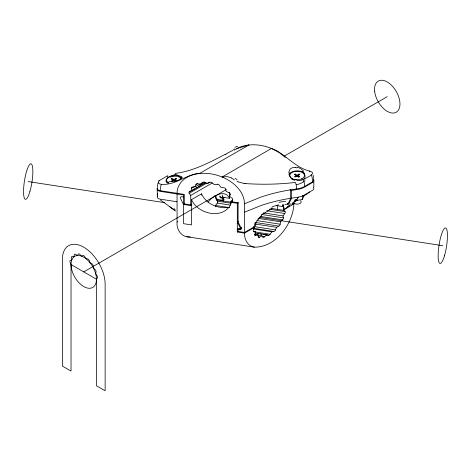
<?xml version="1.0" encoding="UTF-8"?>
<svg xmlns="http://www.w3.org/2000/svg" width="471" height="471" viewBox="0 0 471 471"><rect width="100%" height="100%" fill="white"/><g stroke="black" fill="none" stroke-linecap="round" stroke-linejoin="round"><path stroke-width="0.71" d="M157.179 189.095L157.32 195.053M177.061 193.304C176.913 186.198 181.753 179.857 187.958 176.813M157.255 186.775L158.009 182.96M278.803 226.045A1.849 1.072 -60 0 0 280.192 224.184L280.486 221.8L282.588 219.869L260.098 216.389M255.011 234.27L255.441 231.844L253.71 231.449A1.543 0.889 -60 0 1 253.374 229.895L254.552 227.334L253.104 227.11M191.291 188.312A1.666 1.313 24.9 0 1 192.574 187.028L195.436 186.71L195.901 184.585L197.802 183.49M239.35 228.723L238.096 229.448L238.096 231.449L244.543 232.45L254.534 226.681L254.676 226.245M230.237 194.329L229.654 196.419L232.015 198.179A1.543 1.219 24.9 0 1 232.468 199.998M313.403 179.08A4.086 2.361 0 0 1 312.62 181.782L304.578 186.428A16.35 9.438 0 0 1 296.595 188.959L290.631 189.819L290.631 198.285L289.606 200.77A54.742 34.724 54.5 0 1 287.999 203.802M291.402 198.332L291.472 190.355L290.16 189.742M291.337 198.515L290.848 199.686A54.548 34.607 54.5 0 1 289.247 202.83C286.945 204.956 290.99 203.342 290.895 204.367M255.347 224.167L257.678 219.633M273.875 231.408A2.008 1.16 -60 0 0 275.523 229.901L276.583 227.334L278.803 226.098L255.582 222.506M295.205 200.64L302.311 199.539L304.219 195.436M298.379 197.131L297.537 198.426M287.946 203.872L287.781 204.131A76.502 48.531 54.5 0 0 287.192 204.002M263.283 234.499L268.358 235.282A2.067 1.195 -60 0 0 270.113 234.264L271.791 231.844L273.857 231.449L253.545 228.305M181.918 177.567L181.135 178.332M215.8 206.557L215.559 205.474L217.29 203.083A1.543 0.889 -60 0 0 217.626 201.141M261.699 214.476L283.465 217.843L283.042 215.912L284.767 213.522A1.543 0.889 -60 0 0 285.102 211.579L283.925 210.378L270.796 208.347M96.467 279.221L97.462 277.896A1.637 0.942 60 0 0 97.197 276.012L95.701 273.757L96.072 271.791A1.637 0.942 60 0 0 95.313 269.83L93.494 268.064L93.193 265.697A1.637 0.942 60 0 0 92.033 263.895L90.108 262.83L89.178 260.351A1.637 0.942 60 0 0 87.753 258.926L85.957 258.691L84.509 256.395A1.637 0.942 60 0 0 82.99 255.517L81.542 256.142L79.746 254.305A1.637 0.942 60 0 0 78.321 254.081L77.391 255.488L75.466 254.334A1.637 0.942 60 0 0 74.306 254.793L74.006 256.813L72.187 256.483A1.637 0.942 60 0 0 71.427 257.56L71.798 259.957L70.303 260.487A1.637 0.942 60 0 0 70.038 262.059L71.033 264.537L71.033 371.071L62.36 366.067L62.36 259.527A30.25 17.462 60 0 1 83.75 247.181A30.25 17.462 60 0 1 105.139 284.225L105.139 390.765L96.467 385.761L96.467 279.221L71.033 264.537M195.842 184.561A1.849 1.46 24.9 0 1 197.732 183.796L200.77 184.255L202.236 182.536A2.008 1.584 24.9 0 1 204.473 182.318M208.029 202.136C212.509 196.107 224.991 188.6 229.548 198.303L222.312 197.19L222.312 195.023M238.096 229.448L239.692 229.695A1.637 1.289 24.9 0 0 241.128 228.029L238.096 221.959L238.096 202.748L230.861 201.629L232.427 199.969M293.05 203.289L292.238 203.972L292.597 203.507M261.111 215.388L263.589 213.133M268.358 235.282L266.686 234.793L264.62 236.783L262.441 236.448M295.229 200.987L294.658 201.5M303.353 196.425L304.148 195.394L305.184 195.041A34.089 19.682 60 0 0 306.892 194.058L309.706 191.933M289.812 205.344L283.907 209.719A15.802 9.126 -60 0 0 283.254 206.38L282.447 204.808A17.91 10.338 -60 0 1 283.377 206.592M294.351 202.112L297.319 200.034A4.904 2.832 0 0 1 296.424 200.01M234.317 150.155L234.811 149.813M235.312 149.484L239.562 147.747M262.971 237.137L261.894 235.812L259.674 237.137L258.226 236.913M296.789 200.346L297.319 200.034M296.636 200.44L295.529 201.07A26.347 15.213 0 0 1 294.546 201.594M174.464 181.005L174.464 179.94L176.49 178.774L175.913 178.438L173.887 179.604L171.868 178.438L171.285 178.774L173.31 179.94L173.31 181.005M173.31 179.94L171.285 181.105L171.868 181.441L173.887 180.275L175.913 181.441L176.49 181.105L174.464 179.94M240.128 147.6L248.929 144.98L199.533 173.499L198.733 173.593A36.167 28.525 24.9 0 0 187.947 176.796M178.315 193.251L177.061 193.975L177.061 222.677C176.331 230.166 182.348 237.99 190.308 236.913M195.165 186.122L191.367 188.318L191.95 190.584L189.589 191.615A1.543 1.219 24.9 0 0 189.136 193.293M195.436 186.71L200.499 183.784M200.77 184.255L204.573 182.059M189.589 191.615L191.491 190.52M192.757 189.784L194.658 188.688M195.924 187.958L197.19 187.228M198.456 186.492L200.358 185.397M201.623 184.667L202.889 183.937M204.155 183.207L205.421 182.471M191.95 190.584L205.88 182.542M206.904 183.042L189.171 193.281L190.743 195.424L190.743 204.914L184.296 203.914L184.296 194.423L160.211 190.696A4.086 2.361 0 0 1 157.497 187.511M204.491 182.289L207.317 183.525L209.848 182.059M244.543 232.45L244.543 203.743C244.149 191.02 233.104 181.565 222.118 177.008L271.467 148.471L273.492 149.242A27.901 22.007 24.9 0 1 276.83 150.838C287.911 157.326 296.695 167.882 309.577 171.085A4.086 2.067 9.9 0 1 312.597 172.951A4.127 1.966 -7.4 0 1 311.054 174.876M190.743 195.424L212.368 182.936M157.497 188.176A4.086 2.361 0 0 0 160.211 191.367L183.507 194.97L183.507 223.672L191.532 224.914L191.532 199.627L201.541 193.846C206.092 204.279 218.897 209.289 229.701 207.287M183.507 196.972L181.912 196.725A1.637 1.289 24.9 0 0 180.475 198.397L183.507 204.461L184.756 203.737M190.743 204.914L191.985 204.19M83.75 271.879L226.274 189.589M284.172 156.166L387.25 96.655M177.061 222.012L177.649 221.67M216.966 198.974L216.466 199.262L216.324 198.868M231.379 203.307L217.596 201.176L216.448 199.94L217.696 199.215M219.816 195.989A1.637 1.289 24.9 0 0 221.293 198.02L222.889 198.267L224.143 197.543M215.541 195.383L215.777 195.942A15.802 9.126 -60 0 1 216.43 199.28L222.877 200.275L224.143 199.545M230.861 201.629L232.733 200.552M191.532 199.627C197.39 213.475 221.076 219.674 229.983 205.798A15.773 12.44 24.9 0 0 230.843 202.294L232.721 201.211M230.843 202.294L237.307 203.295L238.556 202.571M298.702 177.184L297.69 176.601L297.69 175.536L299.715 174.37L299.132 174.035L297.113 175.206L295.087 174.035L294.51 174.37L296.536 175.536L296.536 176.601M296.536 175.536L294.51 176.707L295.087 177.037L297.113 175.871L299.132 177.037L299.715 176.707L297.69 175.536M296.1 175.683L297.113 176.266L298.125 175.683M238.556 221.258L237.307 221.982L240.41 228.194A0.818 0.648 24.9 0 1 239.692 229.03L237.307 228.659M240.41 228.194L241.664 227.469M239.692 229.03L240.946 228.305M239.692 229.695L241.57 228.612M237.307 203.295L237.307 231.997L238.556 231.273M283.925 209.713L293.939 203.931M237.307 231.997L244.543 233.116L254.552 227.334M236.53 148.742L237.36 148.294A36.167 28.525 24.9 0 1 248.135 145.092M226.993 153.387L233.004 150.278M225.326 154.264C209.571 162.471 193.398 171.044 175.548 173.387A26.482 20.883 24.9 0 0 175.283 174.117M207.317 183.525L209.601 182.418A2.067 1.631 24.9 0 1 211.991 182.795L214.287 184.603L217.113 184.238M177.679 180.328L175.436 181.311M244.543 203.743L260.804 197.143A122.224 70.568 0 0 1 290.631 189.819M244.543 212.209L260.804 205.609A122.224 70.568 0 0 1 290.631 198.285M271.59 208.211L272.079 207.988M258.332 236.783L257.99 234.793L255.888 235.282L254.44 235.058M222.118 177.008L227.004 176.584L230.872 177.638A11.899 11.375 42.8 0 1 231.414 177.985M291.472 190.355L296.595 189.63A16.35 9.438 0 0 0 304.578 187.093L312.62 182.448A4.086 2.361 0 0 0 313.403 179.745M291.472 198.156L296.595 197.426A16.35 9.438 0 0 0 304.578 194.888L312.62 190.249A4.086 2.361 0 0 0 313.403 187.546M284.837 204.449L286.821 204.231M248.129 145.074L248.882 144.986M245.674 183.596C262.241 184.685 278.962 184.379 295.452 182.424A26.482 20.883 24.9 0 1 296.595 188.959M244.007 183.396L237.996 181.9M295.564 167.635L293.321 167.558A6.953 5.564 38.1 0 0 289.853 169.548L289.082 171.379A8.937 7.283 25.3 0 0 288.9 172.745M276.901 205.633L283.348 206.628L283.348 204.461M216.448 199.94L231.673 202.294M269.112 209.148L285.073 211.614M217.29 203.083L230.348 205.103M266.627 210.714L284.767 213.522M215.559 205.474L228.623 207.493M263.448 212.88L283.042 215.912M177.061 201.771L160.211 199.162A4.086 2.361 0 0 1 157.497 195.977M183.507 204.461L191.532 205.703M28.207 181.57L164.709 202.683M259.097 217.29L442.793 245.703M257.996 218.32L280.486 221.8M256.93 220.599L280.145 224.19M254.817 223.966L276.583 227.334M253.745 226.527L275.511 229.895M253.651 229.041L271.791 231.844M253.987 231.62L255.441 231.844M253.427 231.691L270.118 234.27M255.082 232.998L266.686 234.793M257.478 233.604L258.926 233.828M260.381 234.052L261.829 234.275M254.364 234.228L257.99 234.793M257.543 235.141L261.894 235.812M186.863 236.719L254.34 247.157C276.23 247.51 293.674 223.089 293.939 202.665M254.34 247.157C247.746 246.256 244.196 239.25 244.543 233.116M229.036 192.627L226.168 191.462L225.703 189.195M271.467 148.471L279.244 152.569L285.379 157.461M231.438 177.938L234.446 179.934M160.393 199.922L175.671 211.014M214.794 195.477L215.653 196.996M313.133 175.041L313.745 178.421M313.821 180.77L313.821 187.346M302.894 171.515L302.894 172.198M302.311 195.536L302.311 199.539M299.132 174.035L299.132 175.1M297.113 175.206L297.113 176.266M295.087 174.035L295.087 175.1M294.628 200.063L294.628 201.523M283.925 207.181L283.925 210.378M277.478 205.821L277.478 209.383M229.548 192.527L229.548 198.303M223.678 201.058L223.678 197.72L221.293 197.349A0.818 0.648 24.9 0 1 220.575 196.295M222.889 196.224L222.889 198.267M201.541 193.846L201.541 195.194M175.913 178.438L175.913 179.504M173.887 179.604L173.887 180.67L171.868 179.504L171.868 178.438M168.106 182.589L168.106 183.278A8.178 4.722 0 0 1 166.128 181.417A7.995 4.445 -32.6 0 0 167.964 182.748M157.32 193.599L157.32 196.277M255.894 235.241A1.666 0.966 -60 0 1 254.958 234.299M259.674 237.09A1.849 1.072 -60 0 1 258.285 236.825M264.608 236.754A2.008 1.16 -60 0 1 262.953 237.16M283.524 217.802A1.666 0.966 -60 0 1 282.582 219.833M295.352 199.887A8.931 4.463 -51.2 0 1 295.67 199.598M295.417 200.098A7.359 2.249 -46.9 0 1 295.588 199.94M291.867 204.455A3.668 0.347 -45.7 0 1 292.02 204.173M292.986 202.972A3.668 0.347 -45.7 0 1 293.945 201.929M292.114 203.784A11.31 0.936 -30.6 0 1 293.462 202.571M297.548 198.444A47.182 27.241 60 0 1 295.223 200.97M287.228 203.796A72.558 46.028 54.5 0 1 288.423 204.143M288.994 205.644A16.244 0.718 -35.5 0 1 287.434 206.887M174.411 210.213A8.396 2.985 45.4 0 1 171.768 208.147M175.124 209.407A8.931 3.085 46 0 1 174.217 208.741M215.394 197.249A16.626 10.756 -68.5 0 1 215.989 199.127M254.57 226.657A15.802 9.126 -60 0 1 255.223 222.565M255.288 226.009A16.626 7.966 -53.9 0 1 255.983 224.031M258.238 219.857A19.97 13.547 -45.1 0 1 261.546 215.812M263.972 213.675A31.492 24.951 -44.2 0 1 271.761 208.871M271.855 207.081A41.642 34.236 -45.4 0 1 278.532 204.856M278.967 202.33A42.172 31.628 -39 0 1 285.538 201.435M287.316 203.884A20.659 5.152 -13.6 0 1 288.099 203.825M169.99 177.19A16.244 6.988 -1.7 0 1 176.525 175.901M248.935 144.997A39.799 31.386 24.9 0 1 271.461 148.483M240.139 147.776A11.899 1.384 -11.5 0 1 240.657 147.647M234.958 147.246A16.132 7.483 -37.1 0 1 237.702 146.346M233.316 149.49A14.283 3.427 -29.9 0 1 234.67 148.865M226.922 153.652A61.989 2.714 -28 0 1 225.126 154.6M167.346 176.513A26.494 20.895 24.9 0 1 167.623 175.765L159.575 180.411A26.494 20.895 24.9 0 0 159.304 181.158M158.544 182.825A4.127 2.732 8.7 0 1 159.357 180.258M160.205 190.696A26.5 20.901 24.9 0 1 161.423 184.326C173.44 185.315 183.166 177.332 194.17 174.211A27.901 22.007 24.9 0 1 197.508 173.646L199.533 173.499A39.799 31.386 24.9 0 1 222.065 177.002M161.435 184.291A4.086 2.585 -11.1 0 1 158.433 182.842M181.676 178.509A8.178 4.722 0 0 0 176.454 175.459A8.666 1.855 0.3 0 1 181.894 177.149M166.186 181.394A9.491 4.887 -28.8 0 1 166.198 179.993M173.899 180.764A9.349 3.597 -23.5 0 1 168.859 181.853M173.87 174.694A9.491 3.297 -2.2 0 1 177.125 174.776M182.077 177.149A8.937 1.99 -14.7 0 1 182.041 177.543M181.5 178.221A6.953 1.236 -22.1 0 1 177.885 180.358M175.406 181.176A8.937 2.561 -22.2 0 1 173.934 181.712M166.08 180.087A8.225 4.427 -13.1 0 1 173.887 175.318M222.312 197.19A15.826 9.137 -60 0 1 222.877 200.275M217.131 184.279A2.008 1.584 24.9 0 1 219.392 185.18L220.834 187.358L223.866 187.782A1.849 1.46 24.9 0 1 225.762 189.189M229.03 192.663A1.666 1.313 24.9 0 1 230.313 194.352M304.99 180.564A16.244 11.492 2.2 0 1 296.394 184.709M237.001 179.498A16.132 8.248 38.5 0 1 235.176 178.326M238.055 181.518A14.283 10.197 43.7 0 1 236.942 180.982M245.674 183.661A61.989 52.464 61.7 0 1 244.007 183.466M304.584 186.428A26.494 20.895 24.9 0 0 303.377 179.71L311.425 175.071A26.494 20.895 24.9 0 1 312.626 181.782M309.577 171.085A26.5 20.901 24.9 0 1 309.859 171.927M294.546 180.022A8.178 4.722 0 0 1 291.655 179.051M288.982 175.047A8.178 4.722 0 0 1 296.23 170.843A8.178 4.722 0 0 1 304.872 174.058M302.588 171.603A7.995 3.797 30.6 0 1 304.607 174.017M304.301 173.993A9.491 5.093 29.3 0 1 304.831 175.595M297.119 167.111A9.349 6.264 29.8 0 1 303.624 171.22M294.505 180.116A8.666 7.365 -0.6 0 1 289.129 172.757M297.107 179.875A9.491 7.289 3.2 0 1 294.693 179.586M295.553 167.546A8.937 6.618 32.6 0 1 297.124 167.935M301.787 178.686A4.904 2.832 0 0 1 302.017 179.545M304.996 175.683A8.225 4.887 13.8 0 1 297.113 180.34M168.689 182.942A7.359 4.251 0 0 1 170.06 176.313A7.359 4.251 0 0 1 180.899 178.65M173.051 208.482A4.086 2.361 0 0 1 169.825 206.416M300.686 200.628A4.086 2.361 0 0 1 298.537 203.984A4.086 2.361 0 0 1 293.109 202.253M292.791 178.98A7.359 4.251 0 0 0 304.431 175.977A7.359 4.251 0 0 0 294.11 171.656A7.359 4.251 0 0 0 292.791 178.98M71.192 266.945A17.986 10.386 60 0 0 91.768 287.905A17.986 10.386 60 0 0 88.295 260.781A17.986 10.386 60 0 0 71.192 266.945M444.459 255.841A17.986 3.803 -81.2 0 0 445.731 227.982A17.986 3.803 -81.2 0 0 438.201 253.292A17.986 3.803 -81.2 0 0 444.459 255.841M374.692 91.715A17.986 10.386 60 0 0 395.269 112.681A17.986 10.386 60 0 0 391.795 85.557A17.986 10.386 60 0 0 374.692 91.715M29.867 191.703A17.986 3.803 -81.2 0 0 31.139 163.843A17.986 3.803 -81.2 0 0 23.609 189.159A17.986 3.803 -81.2 0 0 29.867 191.703"/></g></svg>
